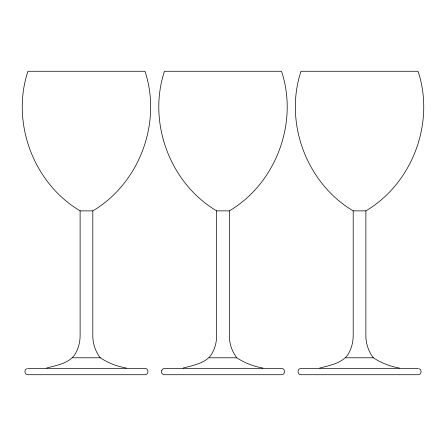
<?xml version="1.0" encoding="UTF-8"?>
<svg xmlns="http://www.w3.org/2000/svg" width="446" height="446" viewBox="0 0 446 446"><rect width="100%" height="100%" fill="white"/><g stroke="black" fill="none" stroke-linecap="round" stroke-linejoin="round"><path stroke-width="0.67" d="M46.652 368.006C56.832 365.352 70.574 363.038 75.859 352.825C78.63 347.607 80.107 341.708 80.113 335.799L80.113 210.874C33.517 183.295 10.827 122.661 27.942 71.276L144.978 71.276C162.093 122.661 139.403 183.295 92.807 210.874L80.113 210.874M183.189 368.006C193.369 365.352 207.117 363.038 212.396 352.825C215.173 347.607 216.645 341.708 216.65 335.799L216.65 210.874C170.054 183.295 147.364 122.661 164.485 71.276L281.515 71.276C298.636 122.661 275.946 183.295 229.35 210.874L216.65 210.874M319.732 368.006C329.912 365.352 343.66 363.038 348.939 352.825C351.71 347.607 353.187 341.708 353.193 335.799L353.193 210.874C306.597 183.295 283.907 122.661 301.022 71.276L418.058 71.276C435.173 122.661 412.483 183.295 365.887 210.874L353.193 210.874M27.134 368.586C23.694 369.344 24.424 374.88 27.942 374.724L144.978 374.724C148.992 374.874 148.992 368.324 144.978 368.48L27.942 368.48M72.665 357.792L100.255 357.792C108.105 362.938 117.014 366.434 126.268 368.006M209.207 357.792L236.793 357.792C244.648 362.938 253.557 366.434 262.811 368.006M345.745 357.792L373.335 357.792C381.185 362.938 390.094 366.434 399.348 368.006M418.058 368.48L301.022 368.48C297.008 368.324 297.008 374.874 301.022 374.724L418.058 374.724C421.576 374.88 422.306 369.344 418.866 368.586M373.335 357.792C368.541 351.532 365.882 343.682 365.887 335.799L365.887 210.874M236.793 357.792C231.998 351.532 229.344 343.682 229.35 335.799L229.35 210.874M100.255 357.792C95.461 351.532 92.801 343.682 92.807 335.799L92.807 210.874M161.463 370.793C160.917 372.694 162.506 374.763 164.485 374.724L281.515 374.724C285.529 374.874 285.529 368.324 281.515 368.48L164.485 368.48L162.924 368.898L161.463 370.793"/></g></svg>
